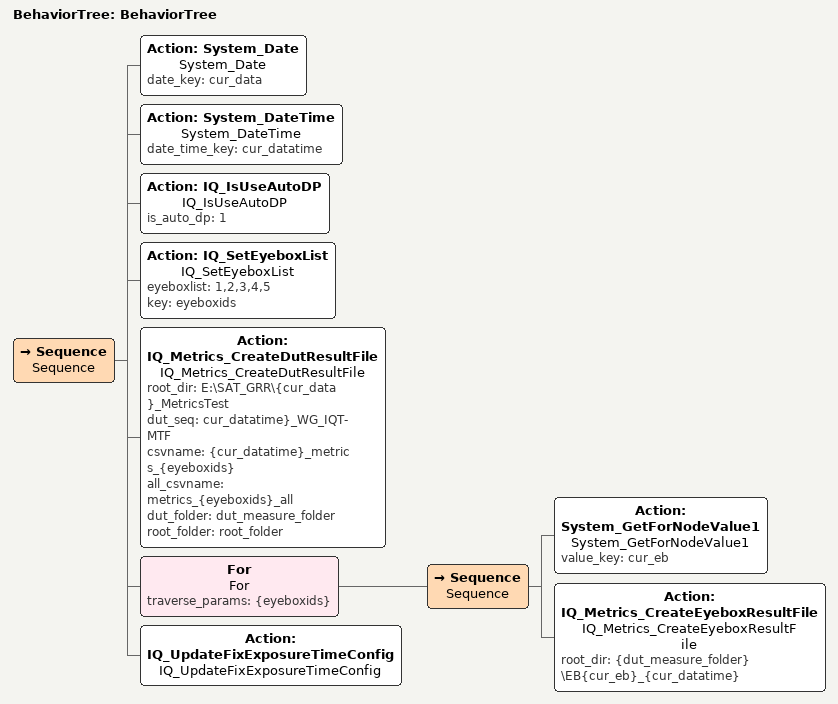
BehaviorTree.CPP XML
<?xml version="1.0"?>
<root main_tree_to_execute="BehaviorTree">
 <BehaviorTree ID="BehaviorTree">
  <!-- Add nodes here -->
  <Sequence name="Sequence">
   <Action name="System_Date" ID="System_Date" date_key="cur_data"/>
   <Action name="System_DateTime" ID="System_DateTime" date_time_key="cur_datatime"/>
   <Action name="IQ_IsUseAutoDP" ID="IQ_IsUseAutoDP" is_auto_dp="1"/>
   <Action name="IQ_SetEyeboxList" ID="IQ_SetEyeboxList" eyeboxlist="1,2,3,4,5" key="eyeboxids"/>
   <Action name="IQ_Metrics_CreateDutResultFile" ID="IQ_Metrics_CreateDutResultFile" root_dir="E:\SAT_GRR\{cur_data}_MetricsTest" dut_seq="cur_datatime}_WG_IQT-MTF" csvname="{cur_datatime}_metrics_{eyeboxids}" all_csvname="metrics_{eyeboxids}_all" dut_folder="dut_measure_folder" root_folder="root_folder"/>
   <For name="For" traverse_params="{eyeboxids}">
    <Sequence name="Sequence">
	 <Action name="System_GetForNodeValue1" ID="System_GetForNodeValue1" value_key="cur_eb"/>
	 <Action name="IQ_Metrics_CreateEyeboxResultFile" ID="IQ_Metrics_CreateEyeboxResultFile" root_dir="{dut_measure_folder}\EB{cur_eb}_{cur_datatime}"/>
    </Sequence>
   </For>
   <Action name="IQ_UpdateFixExposureTimeConfig" ID="IQ_UpdateFixExposureTimeConfig"/>
  </Sequence>
 </BehaviorTree>
</root>
